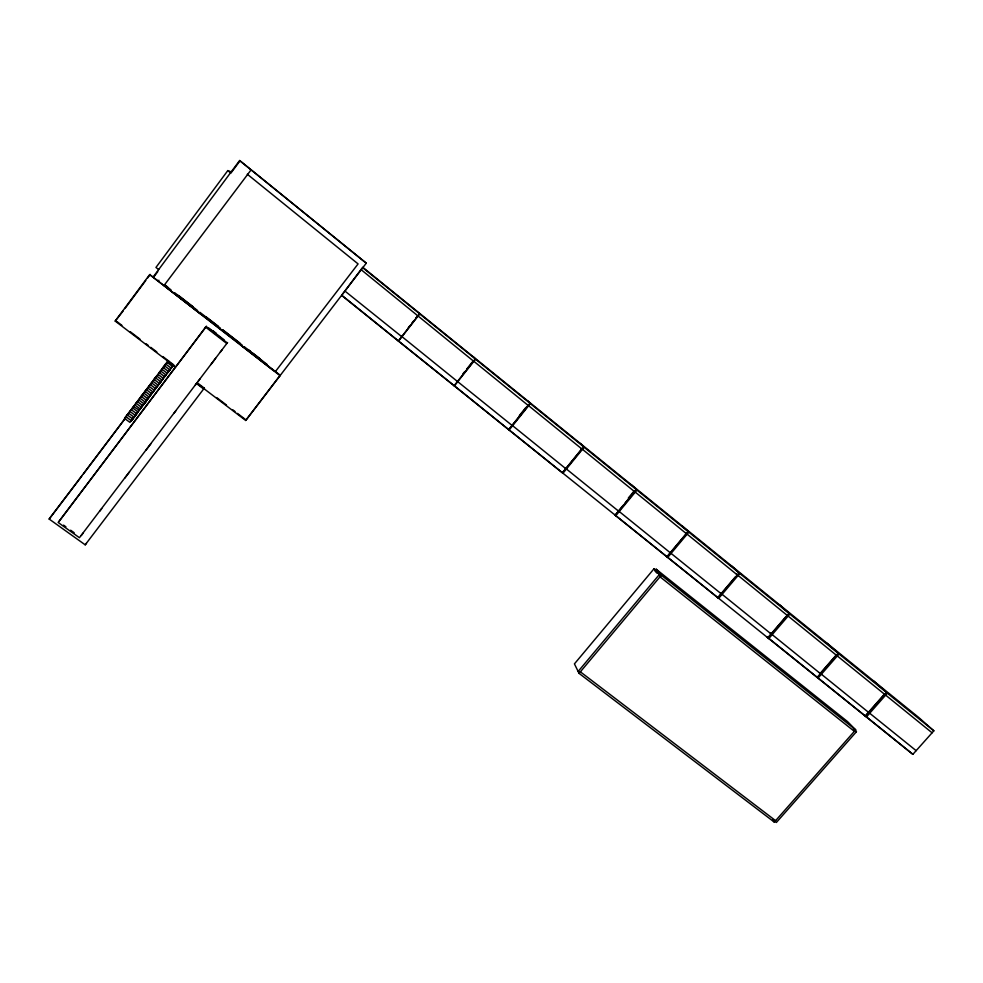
<?xml version="1.0" encoding="UTF-8"?>
<svg xmlns="http://www.w3.org/2000/svg" width="983" height="983" viewBox="0 0 983 983"><rect width="100%" height="100%" fill="white"/><g stroke="black" fill="none" stroke-linecap="round" stroke-linejoin="round"><path stroke-width="1.47" d="M196.723 383.161L245.701 420.466L280.413 374.965M275.731 371.132L358.082 263.911L247.286 174.212M245.701 420.466L366.266 263.174L239.619 160.524L153.311 276.788M206.516 326.221L58.132 522.465L79.439 537.713L227.245 342.907L206.098 326.528L175.552 367.04L115.195 321.072L149.674 274.589L280.278 375.273M123.121 311.009L115.195 321.072M124.927 308.576L145.742 280.524M147.548 278.078L150.264 274.429M230.354 171.558L227.798 170.6L155.953 267.45L158.668 269.563M157.784 271.615L154.122 276.542L152.721 276.96M230.944 173.069L240.085 160.757M162.822 356.534L173.758 364.865L129.879 422.321L124.497 418.426L168.498 360.847L164.222 365.602L169.543 369.633M124.558 418.365L140.52 397.464M86.455 543.304L85.202 544.828L49.15 519.036L126.549 416.608L83.53 473.806M152.512 381.76L139.807 398.066L145.128 402.047L145.865 401.396M81.7 476.239L49.15 519.036M159.234 372.999L161.839 369.559L160.364 370.738L165.672 374.769M149.809 396.21L131.083 420.699M130.764 421.51L172.897 365.565L175.22 367.335L58.833 521.752M131.82 420.54L137.288 413.278M144.587 403.595L146.406 401.175M159.172 384.23L160.991 381.809M168.498 371.783L169.776 370.087M171.03 368.49L172.848 366.069M81.282 535.551L83.199 533.032M99.799 511.123L101.74 508.592M124.804 478.143L129.535 471.926M146.098 450.054L150.841 443.812M173.868 413.413L175.859 410.808M195.162 385.324L197.165 382.694L204.489 388.273M198.087 381.478L199.93 379.045M210.903 364.558L215.609 358.365M220.167 352.344L222.072 349.837M85.202 544.828L204.304 388.125L203.592 388.936L196.428 383.481L197.165 382.694M767.084 636.959L912.875 754.33L933.85 730.836L918.736 717.479L362.739 267.278L341.642 295.379L562.952 473.253L584.123 447.265L580.179 443.345M408.228 327.88L410.108 325.459M412 323.038L413.892 320.618M415.772 318.197L417.664 315.764M398.434 340.868L419.594 313.737L362.838 267.794M419.716 313.921L475.305 358.93L454.158 385.643L398.52 341.101L419.716 313.921L418.918 312.766M462.87 373.945L464.762 371.562M466.642 369.166L472.307 362.014M454.355 385.963L475.539 359.188L473.855 357.247M519.331 415.625L525.93 407.404M508.789 429.51L528.154 405.401M508.862 429.608L529.997 403.288L475.539 359.188M826.949 643.165L839.015 653.99L886.42 692.364L865.421 716.189L509.157 430.001L530.329 403.632L527.588 400.769M562.473 472.663L581.825 448.899M562.571 472.774L583.693 446.835L530.329 403.632M628.358 497.963L634.01 491.119L686.441 533.708M615.198 515.031L623.197 505.336M625.09 503.05L634.526 491.611M615.309 515.166L636.419 489.608L584.123 447.265M731.34 565.741L739.781 573.507L718.659 598.389L615.788 515.719L636.947 490.099L631.639 485.012M653.99 568.788L660.674 576.026L653.99 568.788L574.428 663.881L579.073 673.367L774.321 822.12L855.665 729.865L847.543 721.596L656.153 569.206L654.85 570.767L656.804 573.052M666.978 556.648L686.294 533.572M667.113 556.808L688.211 531.606L636.947 490.099M667.69 557.422L688.825 532.172L682.005 525.794M659.138 574.797L578.176 671.426L579.712 672.605M579.073 673.367L661.338 575.227L656.153 569.206M717.848 597.541L735.259 576.996M718.008 597.701L739.081 572.868L688.825 532.172M767.821 637.709L786.105 616.427M768.006 637.893L789.054 613.392L739.781 573.507M768.743 638.643L789.828 614.105L838.155 653.228L817.131 677.373M820.203 673.416L836.189 655.047L884.663 694.354M817.954 678.184L839.015 653.99M866.318 717.062L887.354 693.199L933.85 730.836M853.379 728.624L856.426 731.733L776.373 822.476L774.96 821.395M227.601 342.539L226.704 343.448L205.459 327.007M132.545 418.832L127.225 414.875M133.872 417.087L128.564 413.13M135.212 415.342L129.903 411.386M136.539 413.597L131.231 409.641M137.878 411.852L132.57 407.884M139.205 410.108L133.418 406.557L133.909 406.139M140.544 408.363L140.016 408.842L134.696 404.861L135.236 404.394M143.211 404.873L142.572 405.451L137.251 401.457L137.903 400.904M141.871 406.618L141.294 407.146L135.973 403.165L136.576 402.649M144.538 403.141L143.85 403.755L138.529 399.762L139.242 399.159M147.204 399.651L146.406 400.351L141.097 396.358L141.908 395.67M148.531 397.906L147.683 398.656L142.375 394.662L143.235 393.925M149.871 396.161L148.974 396.948L143.653 392.954L144.575 392.18M125.898 416.62L131.144 420.638M151.198 394.416L150.252 395.252L144.931 391.246L145.902 390.435M152.525 392.672L151.529 393.544L146.221 389.551L147.241 388.69M153.864 390.939L152.82 391.848L147.499 387.843L148.568 386.946M155.191 389.194L154.098 390.14L148.777 386.135L149.907 385.201M156.518 387.449L155.388 388.432L150.067 384.427L151.235 383.456M157.858 385.705L156.666 386.737L151.357 382.719L152.574 381.723M159.135 384.009L157.956 385.029L152.635 381.011L156.518 376.538L155.203 377.595L160.524 381.613M160.512 382.227L159.234 383.321L153.926 379.303L155.24 378.234M163.178 378.738L161.814 379.905L156.494 375.875L157.894 374.744M165.832 375.26L164.382 376.489L159.074 372.459L160.561 371.267M169.826 370.038L168.253 371.353L162.932 367.31L164.554 366.032L161.642 369.03L166.963 373.061M172.48 366.561L170.833 367.925L165.513 363.882L167.221 362.555M205.791 317.497L206.307 317.017L218.324 326.331M163.915 285.635L251.169 169.752M158.189 280.573L158.988 280.315M63.551 525.131L65.91 526.827M70.629 530.206L74.18 532.737M157.784 374.167L163.092 378.197M580.363 671.831L775.599 820.67M117.088 321.687L121.904 325.361M130.334 331.775L139.955 339.11M145.976 343.694L148.384 345.524M150.792 347.355L156.813 351.951M216.702 397.574L226.471 405.021M232.578 409.665L235.011 411.521M237.456 413.388L245.996 419.901M166.815 362.162L172.123 366.217M212.77 330.607L216.285 333.335M208.826 328.064L224.087 339.823M165.242 285.168L167.651 287.036M178.525 295.465L193.012 306.721M222.772 329.796L239.877 343.067M248.257 349.579L250.653 351.435M253.049 353.29L260.237 358.869M165.009 285.242L171.054 289.936M174.642 292.713L197.657 310.579M199.905 312.324L220.536 328.322M222.772 330.055L242.137 345.082M244.435 346.864L267.327 364.619M167.663 288.388L200.667 313.982M240.749 345.058L273.679 370.603M149.674 274.589L280.069 375.715M661.338 575.227L855.665 729.865M855.013 730.615L856.426 731.733M660.011 576.812L854.35 731.352M341.666 295.195L398.52 341.101M454.109 385.569L509.157 430.001M344.947 291.079L401.728 336.641M457.451 381.478L401.617 336.358M512.155 425.504L457.402 381.404M565.864 468.731L511.787 425.025M618.602 511.185L565.372 468.154M670.406 552.876L618 510.521M721.289 593.83L670.259 552.729M771.286 634.072L720.465 592.995M820.412 673.613L770.353 633.15M868.689 712.478L819.38 672.605M916.144 750.668L868.468 712.257M473.536 361.154L360.982 269.563M528.227 405.488L473.253 360.822M581.924 449.01L527.822 405.045M634.662 491.733L581.395 448.469M737.324 574.944L685.692 532.995M787.297 615.444L736.451 574.133M836.398 655.243L787.1 615.26M932.093 732.802L884.43 694.145L865.2 715.968L912.875 754.33M227.798 170.6L230.501 172.787M239.619 160.524L366.266 263.174M873.309 680.691L887.354 693.199M779.642 604.852L789.828 614.105M614.719 514.49L615.788 515.719M772.638 819.711L774.321 822.12"/></g></svg>
